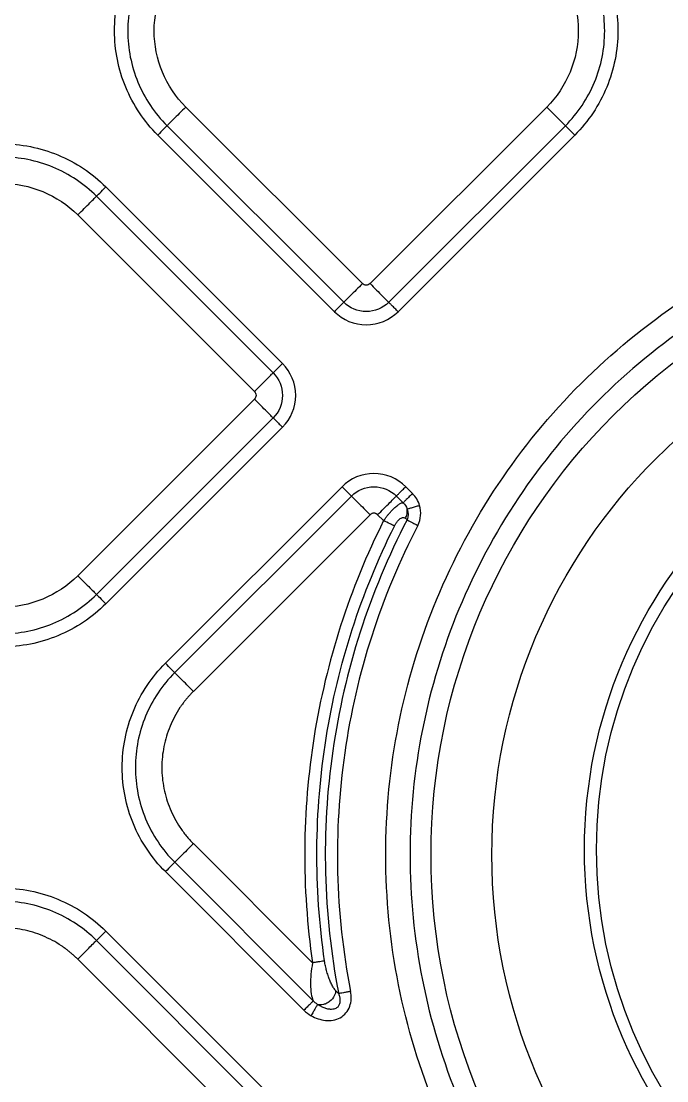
# Model space of a CAD drawing. Extents: x 525 to 613, y 487 to 635.
# Drawn here: x 560.814 to 563.221, y 537.177 to 541.13 of the extents above; entities that cross this region are included whole.
import ezdxf

# ---------------------------------------------------------------- set-up
doc = ezdxf.new("R2010")
doc.units = 0
doc.header["$MEASUREMENT"] = 0
doc.layers.add('1', color=4, linetype='Continuous')
doc.layers.add('STD TEST', color=3, linetype='Continuous')

# ---------------------------------------------------------------- blocks, each defined once
blk = doc.blocks.new('2023 VANGUARD')
at = {"layer": '1', "color": 3, "linetype": 'Continuous', "lineweight": 25}
for p, q in [((-6.8733, -52.5402), (-7.5321, -51.8813)), ((-6.1862, -51.8813), (-6.845, -52.5402)), ((-7.6019, -51.9511), (-6.943, -52.6099)), ((-6.7753, -52.6099), (-6.1165, -51.9511)), ((-7.6367, -51.9859), (-6.9779, -52.6448)), ((-6.7404, -52.6448), (-6.0816, -51.9859)), ((-7.2063, -52.8731), (-7.8651, -52.2143)), ((-7.1714, -52.8383), (-7.8302, -52.1794)), ((-7.9348, -52.284), (-7.276, -52.9429)), ((-7.276, -52.9711), (-7.9348, -53.63)), ((-7.8651, -53.6997), (-7.2063, -53.0409)), ((-7.8302, -53.7346), (-7.1714, -53.0757)), ((-6.9494, -53.2978), (-7.6082, -53.9566)), ((-6.6867, -53.3229), (-6.7119, -53.2978)), ((-6.9145, -53.3326), (-7.5733, -53.9914)), ((-6.7216, -53.3578), (-6.7468, -53.3326)), ((-7.5036, -54.0612), (-6.8448, -53.4023)), ((-6.7945, -53.4244), (-6.8165, -53.4023)), ((-6.7133, -53.4155), (-6.7069, -53.4214)), ((-7.5036, -54.6293), (-7.0593, -55.0737)), ((-7.5733, -54.699), (-7.0566, -55.2158)), ((-7.6082, -54.7339), (-7.0914, -55.2507)), ((-7.1714, -55.6148), (-7.8303, -54.9559)), ((-7.2063, -55.6496), (-7.8651, -54.9908)), ((-7.9349, -55.0605), (-7.276, -55.7194))]:
    blk.add_line(p, q, dxfattribs=at)
for centre, radius in [((-4.3, -54.6708), 2.3173), ((-4.3, -54.6708), 2.0907), ((-4.2541, -54.6518), 1.7912), ((-4.2541, -54.6518), 1.7467)]:
    blk.add_circle(centre, radius, dxfattribs=at)
for points, knots in [([(-7.6367, -51.9859), (-7.6876, -51.935), (-7.7283, -51.8741), (-7.7834, -51.7411), (-7.7977, -51.6692), (-7.7977, -51.5253), (-7.7834, -51.4534), (-7.7283, -51.3205), (-7.6876, -51.2595), (-7.6367, -51.2086)], [0, 0, 0, 0, 0.25, 0.25, 0.5, 0.5, 0.75, 0.75, 1, 1, 1, 1]), ([(-6.0816, -51.2086), (-6.0307, -51.2595), (-5.99, -51.3205), (-5.9349, -51.4534), (-5.9206, -51.5253), (-5.9206, -51.6692), (-5.9349, -51.7411), (-5.99, -51.8741), (-6.0307, -51.935), (-6.0816, -51.9859)], [0, 0, 0, 0, 0.25, 0.25, 0.5, 0.5, 0.75, 0.75, 1, 1, 1, 1]), ([(-7.6019, -51.2435), (-7.6482, -51.2898), (-7.6853, -51.3453), (-7.7354, -51.4663), (-7.7484, -51.5318), (-7.7484, -51.6628), (-7.7354, -51.7282), (-7.6853, -51.8492), (-7.6482, -51.9047), (-7.6019, -51.9511)], [0, 0, 0, 0, 0.25, 0.25, 0.5, 0.5, 0.75, 0.75, 1, 1, 1, 1]), ([(-6.1165, -51.9511), (-6.0702, -51.9047), (-6.0331, -51.8492), (-5.9829, -51.7282), (-5.9699, -51.6628), (-5.9699, -51.5318), (-5.9829, -51.4663), (-6.0331, -51.3453), (-6.0702, -51.2898), (-6.1165, -51.2435)], [0, 0, 0, 0, 0.25, 0.25, 0.5, 0.5, 0.75, 0.75, 1, 1, 1, 1]), ([(-7.5321, -51.8813), (-7.5693, -51.8441), (-7.5991, -51.7996), (-7.6393, -51.7024), (-7.6498, -51.6499), (-7.6498, -51.5447), (-7.6393, -51.4921), (-7.5991, -51.3949), (-7.5693, -51.3504), (-7.5321, -51.3132)], [0, 0, 0, 0, 0.25, 0.25, 0.5, 0.5, 0.75, 0.75, 1, 1, 1, 1]), ([(-6.1862, -51.3132), (-6.149, -51.3504), (-6.1192, -51.3949), (-6.079, -51.4921), (-6.0685, -51.5447), (-6.0685, -51.6499), (-6.079, -51.7024), (-6.1192, -51.7996), (-6.149, -51.8441), (-6.1862, -51.8813)], [0, 0, 0, 0, 0.25, 0.25, 0.5, 0.5, 0.75, 0.75, 1, 1, 1, 1]), ([(-7.5321, -51.8813), (-7.5404, -51.8896), (-7.5487, -51.8979), (-7.5642, -51.9134), (-7.5715, -51.9207), (-7.5841, -51.9333), (-7.5895, -51.9387), (-7.5977, -51.9469), (-7.6005, -51.9497), (-7.6019, -51.9511)], [0, 0, 0, 0, 0.25, 0.25, 0.5, 0.5, 0.75, 0.75, 1, 1, 1, 1]), ([(-6.1862, -51.8813), (-6.1779, -51.8896), (-6.1697, -51.8979), (-6.1541, -51.9134), (-6.1469, -51.9207), (-6.1342, -51.9333), (-6.1289, -51.9387), (-6.1207, -51.9469), (-6.1178, -51.9497), (-6.1165, -51.9511)], [0, 0, 0, 0, 0.25, 0.25, 0.5, 0.5, 0.75, 0.75, 1, 1, 1, 1]), ([(-7.6019, -51.9511), (-7.6032, -51.9524), (-7.6076, -51.9568), (-7.6202, -51.9694), (-7.6285, -51.9776), (-7.6367, -51.9859)], [0, 0, 0, 0, 0.5, 0.5, 1, 1, 1, 1]), ([(-6.1165, -51.9511), (-6.1151, -51.9524), (-6.1107, -51.9568), (-6.0981, -51.9694), (-6.0899, -51.9776), (-6.0816, -51.9859)], [0, 0, 0, 0, 0.5, 0.5, 1, 1, 1, 1]), ([(-8.6075, -52.1794), (-8.5567, -52.1286), (-8.4957, -52.0878), (-8.3628, -52.0328), (-8.2908, -52.0185), (-8.1469, -52.0185), (-8.075, -52.0328), (-7.9421, -52.0878), (-7.8811, -52.1286), (-7.8302, -52.1794)], [0, 0, 0, 0, 0.25, 0.25, 0.5, 0.5, 0.75, 0.75, 1, 1, 1, 1]), ([(-7.8651, -52.2143), (-7.9114, -52.168), (-7.9669, -52.1309), (-8.0879, -52.0808), (-8.1534, -52.0678), (-8.2844, -52.0678), (-8.3499, -52.0808), (-8.4709, -52.1309), (-8.5264, -52.168), (-8.5727, -52.2143)], [0, 0, 0, 0, 0.25, 0.25, 0.5, 0.5, 0.75, 0.75, 1, 1, 1, 1]), ([(-8.503, -52.284), (-8.4658, -52.2468), (-8.4212, -52.2171), (-8.324, -52.1768), (-8.2715, -52.1664), (-8.1663, -52.1664), (-8.1137, -52.1768), (-8.0166, -52.2171), (-7.972, -52.2468), (-7.9348, -52.284)], [0, 0, 0, 0, 0.25, 0.25, 0.5, 0.5, 0.75, 0.75, 1, 1, 1, 1]), ([(-7.9348, -52.284), (-7.9266, -52.2758), (-7.9183, -52.2675), (-7.9028, -52.252), (-7.8955, -52.2447), (-7.8829, -52.2321), (-7.8775, -52.2267), (-7.8693, -52.2185), (-7.8665, -52.2157), (-7.8651, -52.2143)], [0, 0, 0, 0, 0.25, 0.25, 0.5, 0.5, 0.75, 0.75, 1, 1, 1, 1]), ([(-7.8651, -52.2143), (-7.8637, -52.2129), (-7.8594, -52.2086), (-7.8467, -52.1959), (-7.8385, -52.1877), (-7.8302, -52.1794)], [0, 0, 0, 0, 0.5, 0.5, 1, 1, 1, 1]), ([(-6.7862, -54.6708), (-6.7862, -54.8335), (-6.7702, -54.9962), (-6.7067, -55.3154), (-6.6593, -55.4719), (-6.5347, -55.7726), (-6.4576, -55.9168), (-6.2768, -56.1874), (-6.1731, -56.3138), (-5.943, -56.5439), (-5.8166, -56.6476), (-5.546, -56.8284), (-5.4018, -56.9055), (-5.1011, -57.0301), (-4.9446, -57.0775), (-4.6254, -57.141), (-4.4627, -57.157), (-4.1373, -57.157), (-3.9746, -57.141), (-3.6554, -57.0775), (-3.4989, -57.0301), (-3.1982, -56.9055), (-3.054, -56.8284), (-2.7834, -56.6476), (-2.657, -56.5439), (-2.4269, -56.3138), (-2.3232, -56.1874), (-2.1424, -55.9168), (-2.0653, -55.7726), (-1.9407, -55.4719), (-1.8933, -55.3154), (-1.8298, -54.9962), (-1.8138, -54.8335), (-1.8138, -54.5081), (-1.8298, -54.3454), (-1.8933, -54.0262), (-1.9407, -53.8697), (-2.0653, -53.569), (-2.1424, -53.4248), (-2.3232, -53.1542), (-2.4269, -53.0278), (-2.657, -52.7977), (-2.7834, -52.694), (-3.054, -52.5132), (-3.1982, -52.4361), (-3.4989, -52.3115), (-3.6554, -52.2641), (-3.9746, -52.2006), (-4.1373, -52.1846), (-4.4627, -52.1846), (-4.6254, -52.2006), (-4.9446, -52.2641), (-5.1011, -52.3115), (-5.4018, -52.4361), (-5.546, -52.5132), (-5.8166, -52.694), (-5.943, -52.7977), (-6.1731, -53.0278), (-6.2768, -53.1542), (-6.4576, -53.4248), (-6.5347, -53.569), (-6.6593, -53.8697), (-6.7067, -54.0262), (-6.7702, -54.3454), (-6.7862, -54.5081), (-6.7862, -54.6708)], [0, 0, 0, 0, 0.03125, 0.03125, 0.0625, 0.0625, 0.09375, 0.09375, 0.125, 0.125, 0.15625, 0.15625, 0.1875, 0.1875, 0.21875, 0.21875, 0.25, 0.25, 0.28125, 0.28125, 0.3125, 0.3125, 0.34375, 0.34375, 0.375, 0.375, 0.40625, 0.40625, 0.4375, 0.4375, 0.46875, 0.46875, 0.5, 0.5, 0.53125, 0.53125, 0.5625, 0.5625, 0.59375, 0.59375, 0.625, 0.625, 0.65625, 0.65625, 0.6875, 0.6875, 0.71875, 0.71875, 0.75, 0.75, 0.78125, 0.78125, 0.8125, 0.8125, 0.84375, 0.84375, 0.875, 0.875, 0.90625, 0.90625, 0.9375, 0.9375, 0.96875, 0.96875, 1, 1, 1, 1]), ([(-1.9044, -54.6708), (-1.9044, -54.8276), (-1.9198, -54.9844), (-1.981, -55.2919), (-2.0267, -55.4427), (-2.1467, -55.7324), (-2.221, -55.8714), (-2.3952, -56.1321), (-2.4952, -56.2539), (-2.7169, -56.4756), (-2.8387, -56.5756), (-3.0994, -56.7498), (-3.2384, -56.8241), (-3.5281, -56.9441), (-3.6789, -56.9898), (-3.9864, -57.051), (-4.1432, -57.0664), (-4.4568, -57.0664), (-4.6136, -57.051), (-4.9211, -56.9898), (-5.0719, -56.9441), (-5.3616, -56.8241), (-5.5006, -56.7498), (-5.7613, -56.5756), (-5.8831, -56.4756), (-6.1048, -56.2539), (-6.2048, -56.1321), (-6.379, -55.8714), (-6.4533, -55.7324), (-6.5733, -55.4427), (-6.619, -55.2919), (-6.6802, -54.9844), (-6.6956, -54.8276), (-6.6956, -54.514), (-6.6802, -54.3572), (-6.619, -54.0497), (-6.5733, -53.8989), (-6.4533, -53.6092), (-6.379, -53.4702), (-6.2048, -53.2095), (-6.1048, -53.0877), (-5.8831, -52.866), (-5.7613, -52.766), (-5.5006, -52.5918), (-5.3616, -52.5175), (-5.0719, -52.3975), (-4.9211, -52.3518), (-4.6136, -52.2906), (-4.4568, -52.2752), (-4.1432, -52.2752), (-3.9864, -52.2906), (-3.6789, -52.3518), (-3.5281, -52.3975), (-3.2384, -52.5175), (-3.0994, -52.5918), (-2.8387, -52.766), (-2.7169, -52.866), (-2.4952, -53.0877), (-2.3952, -53.2095), (-2.221, -53.4702), (-2.1467, -53.6092), (-2.0267, -53.8989), (-1.981, -54.0497), (-1.9198, -54.3572), (-1.9044, -54.514), (-1.9044, -54.6708)], [0, 0, 0, 0, 0.03125, 0.03125, 0.0625, 0.0625, 0.09375, 0.09375, 0.125, 0.125, 0.15625, 0.15625, 0.1875, 0.1875, 0.21875, 0.21875, 0.25, 0.25, 0.28125, 0.28125, 0.3125, 0.3125, 0.34375, 0.34375, 0.375, 0.375, 0.40625, 0.40625, 0.4375, 0.4375, 0.46875, 0.46875, 0.5, 0.5, 0.53125, 0.53125, 0.5625, 0.5625, 0.59375, 0.59375, 0.625, 0.625, 0.65625, 0.65625, 0.6875, 0.6875, 0.71875, 0.71875, 0.75, 0.75, 0.78125, 0.78125, 0.8125, 0.8125, 0.84375, 0.84375, 0.875, 0.875, 0.90625, 0.90625, 0.9375, 0.9375, 0.96875, 0.96875, 1, 1, 1, 1]), ([(-6.8733, -52.5402), (-6.8807, -52.5476), (-6.8886, -52.5555), (-6.9042, -52.571), (-6.9118, -52.5786), (-6.925, -52.5919), (-6.9307, -52.5976), (-6.939, -52.6059), (-6.9417, -52.6086), (-6.943, -52.6099)], [0, 0, 0, 0, 0.25, 0.25, 0.5, 0.5, 0.75, 0.75, 1, 1, 1, 1]), ([(-6.845, -52.5402), (-6.8487, -52.5439), (-6.8539, -52.546), (-6.8644, -52.546), (-6.8696, -52.5439), (-6.8733, -52.5402)], [0, 0, 0, 0, 0.5, 0.5, 1, 1, 1, 1]), ([(-6.845, -52.5402), (-6.8368, -52.5484), (-6.8285, -52.5567), (-6.813, -52.5722), (-6.8057, -52.5795), (-6.7931, -52.5921), (-6.7877, -52.5975), (-6.7795, -52.6057), (-6.7767, -52.6085), (-6.7753, -52.6099)], [0, 0, 0, 0, 0.25, 0.25, 0.5, 0.5, 0.75, 0.75, 1, 1, 1, 1]), ([(-6.943, -52.6099), (-6.9437, -52.6105), (-6.945, -52.6118), (-6.949, -52.6159), (-6.9518, -52.6186), (-6.9584, -52.6252), (-6.9622, -52.629), (-6.97, -52.6369), (-6.9741, -52.6409), (-6.9779, -52.6448)], [0, 0, 0, 0, 0.25, 0.25, 0.5, 0.5, 0.75, 0.75, 1, 1, 1, 1]), ([(-6.7753, -52.6099), (-6.7973, -52.6319), (-6.8279, -52.6446), (-6.8905, -52.6446), (-6.9209, -52.632), (-6.943, -52.6099)], [0, 0, 0, 0, 0.5, 0.5, 1, 1, 1, 1]), ([(-6.7404, -52.6448), (-6.7442, -52.6409), (-6.7483, -52.6369), (-6.7562, -52.629), (-6.76, -52.6252), (-6.7666, -52.6186), (-6.7693, -52.6159), (-6.7734, -52.6118), (-6.7747, -52.6105), (-6.7753, -52.6099)], [0, 0, 0, 0, 0.25, 0.25, 0.5, 0.5, 0.75, 0.75, 1, 1, 1, 1]), ([(-6.9779, -52.6448), (-6.9465, -52.6761), (-6.9036, -52.6939), (-6.8149, -52.6939), (-6.7715, -52.6759), (-6.7404, -52.6448)], [0, 0, 0, 0, 0.5, 0.5, 1, 1, 1, 1]), ([(-7.1714, -52.8383), (-7.1752, -52.8421), (-7.1793, -52.8461), (-7.1871, -52.854), (-7.1909, -52.8578), (-7.1975, -52.8644), (-7.2003, -52.8672), (-7.2043, -52.8712), (-7.2056, -52.8725), (-7.2063, -52.8731)], [0, 0, 0, 0, 0.25, 0.25, 0.5, 0.5, 0.75, 0.75, 1, 1, 1, 1]), ([(-7.1714, -53.0757), (-7.14, -53.0444), (-7.1222, -53.0014), (-7.1222, -52.9127), (-7.1403, -52.8694), (-7.1714, -52.8383)], [0, 0, 0, 0, 0.5, 0.5, 1, 1, 1, 1]), ([(-7.276, -52.9429), (-7.2677, -52.9346), (-7.2595, -52.9263), (-7.2439, -52.9108), (-7.2367, -52.9035), (-7.224, -52.8909), (-7.2187, -52.8855), (-7.2105, -52.8773), (-7.2076, -52.8745), (-7.2063, -52.8731)], [0, 0, 0, 0, 0.25, 0.25, 0.5, 0.5, 0.75, 0.75, 1, 1, 1, 1]), ([(-7.2063, -52.8731), (-7.1843, -52.8951), (-7.1715, -52.9257), (-7.1715, -52.9884), (-7.1841, -53.0187), (-7.2063, -53.0409)], [0, 0, 0, 0, 0.5, 0.5, 1, 1, 1, 1]), ([(-7.276, -52.9429), (-7.2723, -52.9466), (-7.2701, -52.9518), (-7.2701, -52.9622), (-7.2723, -52.9674), (-7.276, -52.9711)], [0, 0, 0, 0, 0.5, 0.5, 1, 1, 1, 1]), ([(-7.2063, -53.0409), (-7.2076, -53.0395), (-7.2105, -53.0367), (-7.2187, -53.0285), (-7.224, -53.0231), (-7.2367, -53.0105), (-7.2439, -53.0032), (-7.2595, -52.9877), (-7.2677, -52.9794), (-7.276, -52.9711)], [0, 0, 0, 0, 0.25, 0.25, 0.5, 0.5, 0.75, 0.75, 1, 1, 1, 1]), ([(-7.2063, -53.0409), (-7.2056, -53.0415), (-7.2043, -53.0428), (-7.2003, -53.0468), (-7.1975, -53.0496), (-7.1909, -53.0562), (-7.1871, -53.06), (-7.1793, -53.0679), (-7.1752, -53.0719), (-7.1714, -53.0757)], [0, 0, 0, 0, 0.25, 0.25, 0.5, 0.5, 0.75, 0.75, 1, 1, 1, 1]), ([(-6.7119, -53.2978), (-6.7433, -53.2664), (-6.7863, -53.2486), (-6.8749, -53.2486), (-6.9183, -53.2666), (-6.9494, -53.2978)], [0, 0, 0, 0, 0.5, 0.5, 1, 1, 1, 1]), ([(-6.9494, -53.2978), (-6.9456, -53.3016), (-6.9415, -53.3056), (-6.9337, -53.3135), (-6.9298, -53.3173), (-6.9233, -53.3239), (-6.9205, -53.3266), (-6.9164, -53.3307), (-6.9151, -53.332), (-6.9145, -53.3326)], [0, 0, 0, 0, 0.25, 0.25, 0.5, 0.5, 0.75, 0.75, 1, 1, 1, 1]), ([(-6.9145, -53.3326), (-6.8925, -53.3106), (-6.8619, -53.2979), (-6.7993, -53.2979), (-6.7689, -53.3105), (-6.7468, -53.3326)], [0, 0, 0, 0, 0.5, 0.5, 1, 1, 1, 1]), ([(-6.7468, -53.3326), (-6.7462, -53.332), (-6.7449, -53.3307), (-6.7408, -53.3266), (-6.738, -53.3239), (-6.7315, -53.3173), (-6.7276, -53.3135), (-6.7198, -53.3056), (-6.7157, -53.3016), (-6.7119, -53.2978)], [0, 0, 0, 0, 0.25, 0.25, 0.5, 0.5, 0.75, 0.75, 1, 1, 1, 1]), ([(-6.6867, -53.3229), (-6.6905, -53.3267), (-6.6946, -53.3308), (-6.7025, -53.3387), (-6.7063, -53.3425), (-6.7129, -53.3491), (-6.7156, -53.3518), (-6.7197, -53.3559), (-6.721, -53.3572), (-6.7216, -53.3578)], [0, 0, 0, 0, 0.25, 0.25, 0.5, 0.5, 0.75, 0.75, 1, 1, 1, 1]), ([(-6.9145, -53.3326), (-6.9132, -53.3339), (-6.9105, -53.3366), (-6.9022, -53.3449), (-6.8965, -53.3506), (-6.8832, -53.3639), (-6.8756, -53.3715), (-6.8601, -53.387), (-6.8522, -53.3949), (-6.8448, -53.4023)], [0, 0, 0, 0, 0.25, 0.25, 0.5, 0.5, 0.75, 0.75, 1, 1, 1, 1]), ([(-6.8165, -53.4023), (-6.8091, -53.3949), (-6.8012, -53.387), (-6.7857, -53.3715), (-6.7781, -53.3639), (-6.7648, -53.3506), (-6.7591, -53.3449), (-6.7508, -53.3366), (-6.7481, -53.3339), (-6.7468, -53.3326)], [0, 0, 0, 0, 0.25, 0.25, 0.5, 0.5, 0.75, 0.75, 1, 1, 1, 1]), ([(-6.7945, -53.4244), (-6.7933, -53.4228), (-6.7909, -53.4195), (-6.7873, -53.4147), (-6.7837, -53.41), (-6.78, -53.4054), (-6.7764, -53.401), (-6.7728, -53.3968), (-6.7692, -53.3927), (-6.7656, -53.3888), (-6.7621, -53.3851), (-6.7587, -53.3816), (-6.7553, -53.3783), (-6.751, -53.3743), (-6.7459, -53.3698), (-6.74, -53.3654), (-6.7346, -53.3618), (-6.7296, -53.3593), (-6.7251, -53.3577), (-6.7228, -53.3578), (-6.7216, -53.3578)], [0, 0, 0, 0, 0.042898, 0.085536, 0.127926, 0.170078, 0.212004, 0.253715, 0.295223, 0.33654, 0.377678, 0.418649, 0.459466, 0.500141, 0.578267, 0.658367, 0.740519, 0.824798, 0.911271, 1, 1, 1, 1]), ([(-6.8165, -53.4023), (-6.8172, -53.4017), (-6.8184, -53.4006), (-6.8206, -53.3991), (-6.8234, -53.3978), (-6.8267, -53.3967), (-6.8306, -53.3964), (-6.8346, -53.3967), (-6.8383, -53.3979), (-6.8419, -53.3997), (-6.8438, -53.4015), (-6.8448, -53.4023)], [0, 0, 0, 0, 0.083478, 0.166388, 0.250171, 0.374789, 0.500105, 0.62472, 0.750039, 0.874841, 1, 1, 1, 1]), ([(-6.7133, -53.4155), (-6.7105, -53.4106), (-6.7082, -53.405), (-6.7059, -53.3931), (-6.7059, -53.3869), (-6.7069, -53.3811)], [0, 0, 0, 0, 0.5, 0.5, 1, 1, 1, 1]), ([(-6.7069, -53.3811), (-6.7058, -53.3808), (-6.7037, -53.3802), (-6.698, -53.3785), (-6.6943, -53.3774), (-6.6856, -53.3749), (-6.6806, -53.3735), (-6.6705, -53.3705), (-6.6653, -53.369), (-6.6603, -53.3676)], [0, 0, 0, 0, 0.25, 0.25, 0.5, 0.5, 0.75, 0.75, 1, 1, 1, 1]), ([(-6.7945, -53.4244), (-6.8576, -53.5509), (-6.9112, -53.6821), (-6.9978, -53.9513), (-7.0308, -54.0892), (-7.0757, -54.3683), (-7.0874, -54.5096), (-7.0895, -54.7923), (-7.0797, -54.9338), (-7.0593, -55.0737)], [0, 0, 0, 0, 0.25, 0.25, 0.5, 0.5, 0.75, 0.75, 1, 1, 1, 1]), ([(-6.7069, -53.4214), (-6.7768, -53.5561), (-6.8353, -53.6965), (-6.9281, -53.9853), (-6.9624, -54.1336), (-7.0057, -54.4338), (-7.0147, -54.5857), (-7.0073, -54.8889), (-6.9908, -55.0402), (-6.9619, -55.1891)], [0, 0, 0, 0, 0.25, 0.25, 0.5, 0.5, 0.75, 0.75, 1, 1, 1, 1]), ([(-6.6667, -53.4423), (-6.7354, -53.5747), (-6.793, -53.7128), (-6.8842, -53.9967), (-6.9179, -54.1426), (-6.9605, -54.4377), (-6.9694, -54.5871), (-6.9621, -54.8853), (-6.9459, -55.034), (-6.9174, -55.1804)], [0, 0, 0, 0, 0.25, 0.25, 0.5, 0.5, 0.75, 0.75, 1, 1, 1, 1]), ([(-6.7539, -53.4446), (-6.7575, -53.4429), (-6.7633, -53.44), (-6.7776, -53.4328), (-6.786, -53.4286), (-6.7945, -53.4244)], [0, 0, 0, 0, 0.5, 0.5, 1, 1, 1, 1]), ([(-6.7539, -53.4446), (-6.7532, -53.4433), (-6.7519, -53.4407), (-6.7497, -53.4369), (-6.7474, -53.4333), (-6.7449, -53.4298), (-6.7424, -53.4266), (-6.7398, -53.4237), (-6.7372, -53.4211), (-6.7346, -53.4188), (-6.7309, -53.416), (-6.7263, -53.4136), (-6.7212, -53.4124), (-6.7174, -53.413), (-6.7149, -53.4142), (-6.7138, -53.4151), (-6.7133, -53.4155)], [0, 0, 0, 0, 0.055292, 0.110801, 0.166355, 0.221822, 0.277189, 0.332706, 0.388369, 0.444109, 0.499857, 0.624172, 0.749588, 0.874597, 0.951705, 1, 1, 1, 1]), ([(-6.7069, -53.4214), (-6.7052, -53.4223), (-6.703, -53.4235), (-6.6975, -53.4264), (-6.6942, -53.4281), (-6.6869, -53.4318), (-6.6829, -53.4339), (-6.6748, -53.4381), (-6.6707, -53.4403), (-6.6667, -53.4423)], [0, 0, 0, 0, 0.25, 0.25, 0.5, 0.5, 0.75, 0.75, 1, 1, 1, 1]), ([(-7.0144, -55.0671), (-7.0345, -54.9295), (-7.0441, -54.7904), (-7.0421, -54.5122), (-7.0306, -54.3732), (-6.9865, -54.0986), (-6.954, -53.963), (-6.8688, -53.6982), (-6.8161, -53.5691), (-6.7539, -53.4446)], [0, 0, 0, 0, 0.25, 0.25, 0.5, 0.5, 0.75, 0.75, 1, 1, 1, 1]), ([(-7.9348, -53.63), (-7.972, -53.6672), (-8.0166, -53.6969), (-8.1137, -53.7372), (-8.1663, -53.7476), (-8.2715, -53.7476), (-8.324, -53.7372), (-8.4212, -53.6969), (-8.4658, -53.6672), (-8.503, -53.63)], [0, 0, 0, 0, 0.25, 0.25, 0.5, 0.5, 0.75, 0.75, 1, 1, 1, 1]), ([(-7.9348, -53.63), (-7.9266, -53.6382), (-7.9183, -53.6465), (-7.9028, -53.662), (-7.8955, -53.6693), (-7.8829, -53.6819), (-7.8775, -53.6873), (-7.8693, -53.6955), (-7.8665, -53.6983), (-7.8651, -53.6997)], [0, 0, 0, 0, 0.25, 0.25, 0.5, 0.5, 0.75, 0.75, 1, 1, 1, 1]), ([(-8.5727, -53.6997), (-8.5264, -53.746), (-8.4709, -53.7831), (-8.3499, -53.8332), (-8.2844, -53.8462), (-8.1534, -53.8462), (-8.0879, -53.8332), (-7.9669, -53.7831), (-7.9114, -53.746), (-7.8651, -53.6997)], [0, 0, 0, 0, 0.25, 0.25, 0.5, 0.5, 0.75, 0.75, 1, 1, 1, 1]), ([(-7.8651, -53.6997), (-7.8637, -53.7011), (-7.8594, -53.7054), (-7.8467, -53.718), (-7.8385, -53.7263), (-7.8302, -53.7346)], [0, 0, 0, 0, 0.5, 0.5, 1, 1, 1, 1]), ([(-7.8302, -53.7346), (-7.8811, -53.7854), (-7.9421, -53.8262), (-8.075, -53.8812), (-8.1469, -53.8955), (-8.2908, -53.8955), (-8.3628, -53.8812), (-8.4957, -53.8262), (-8.5567, -53.7854), (-8.6075, -53.7346)], [0, 0, 0, 0, 0.25, 0.25, 0.5, 0.5, 0.75, 0.75, 1, 1, 1, 1]), ([(-7.6082, -54.7339), (-7.6591, -54.683), (-7.6998, -54.622), (-7.7549, -54.4891), (-7.7692, -54.4172), (-7.7692, -54.2733), (-7.7549, -54.2014), (-7.6998, -54.0684), (-7.6591, -54.0075), (-7.6082, -53.9566)], [0, 0, 0, 0, 0.25, 0.25, 0.5, 0.5, 0.75, 0.75, 1, 1, 1, 1]), ([(-7.5733, -53.9914), (-7.5747, -53.9901), (-7.5791, -53.9857), (-7.5917, -53.9731), (-7.5999, -53.9649), (-7.6082, -53.9566)], [0, 0, 0, 0, 0.5, 0.5, 1, 1, 1, 1]), ([(-7.5733, -53.9914), (-7.6197, -54.0378), (-7.6567, -54.0933), (-7.7069, -54.2143), (-7.7199, -54.2797), (-7.7199, -54.4107), (-7.7069, -54.4762), (-7.6567, -54.5972), (-7.6197, -54.6527), (-7.5733, -54.699)], [0, 0, 0, 0, 0.25, 0.25, 0.5, 0.5, 0.75, 0.75, 1, 1, 1, 1]), ([(-7.5036, -54.0612), (-7.5119, -54.0529), (-7.5202, -54.0446), (-7.5357, -54.0291), (-7.543, -54.0218), (-7.5556, -54.0092), (-7.561, -54.0038), (-7.5691, -53.9956), (-7.572, -53.9928), (-7.5733, -53.9914)], [0, 0, 0, 0, 0.25, 0.25, 0.5, 0.5, 0.75, 0.75, 1, 1, 1, 1]), ([(-7.5036, -54.0612), (-7.5067, -54.0643), (-7.5128, -54.0706), (-7.5217, -54.0803), (-7.5302, -54.0903), (-7.5383, -54.1006), (-7.5462, -54.1112), (-7.5586, -54.1292), (-7.5744, -54.1556), (-7.5913, -54.1912), (-7.6046, -54.2284), (-7.6174, -54.2795), (-7.6239, -54.3452), (-7.6174, -54.411), (-7.6046, -54.462), (-7.5913, -54.4992), (-7.5744, -54.5349), (-7.5575, -54.5631), (-7.5424, -54.5847), (-7.5302, -54.6002), (-7.5174, -54.6152), (-7.5082, -54.6246), (-7.5036, -54.6293)], [0, 0, 0, 0, 0.020878, 0.041713, 0.062527, 0.083344, 0.104185, 0.125072, 0.187569, 0.2501, 0.312596, 0.375127, 0.500003, 0.62488, 0.687376, 0.749907, 0.812404, 0.874935, 0.906232, 0.937459, 0.968689, 1, 1, 1, 1]), ([(-7.5036, -54.6293), (-7.5119, -54.6376), (-7.5202, -54.6458), (-7.5357, -54.6614), (-7.543, -54.6686), (-7.5556, -54.6813), (-7.561, -54.6866), (-7.5691, -54.6948), (-7.572, -54.6976), (-7.5733, -54.699)], [0, 0, 0, 0, 0.25, 0.25, 0.5, 0.5, 0.75, 0.75, 1, 1, 1, 1]), ([(-7.5733, -54.699), (-7.5747, -54.7004), (-7.5791, -54.7047), (-7.5917, -54.7174), (-7.5999, -54.7256), (-7.6082, -54.7339)], [0, 0, 0, 0, 0.5, 0.5, 1, 1, 1, 1]), ([(-8.6076, -54.9559), (-8.5567, -54.9051), (-8.4957, -54.8643), (-8.3628, -54.8093), (-8.2909, -54.795), (-8.147, -54.795), (-8.0751, -54.8093), (-7.9421, -54.8643), (-7.8811, -54.9051), (-7.8303, -54.9559)], [0, 0, 0, 0, 0.25, 0.25, 0.5, 0.5, 0.75, 0.75, 1, 1, 1, 1]), ([(-7.8651, -54.9908), (-7.9114, -54.9445), (-7.9669, -54.9074), (-8.088, -54.8573), (-8.1534, -54.8443), (-8.2844, -54.8443), (-8.3499, -54.8573), (-8.4709, -54.9074), (-8.5264, -54.9445), (-8.5727, -54.9908)], [0, 0, 0, 0, 0.25, 0.25, 0.5, 0.5, 0.75, 0.75, 1, 1, 1, 1]), ([(-7.9349, -55.0605), (-7.938, -55.0575), (-7.9442, -55.0513), (-7.954, -55.0425), (-7.964, -55.034), (-7.9743, -55.0258), (-7.9849, -55.018), (-8.0029, -55.0055), (-8.0292, -54.9897), (-8.0649, -54.9729), (-8.1021, -54.9595), (-8.1531, -54.9468), (-8.2189, -54.9403), (-8.2847, -54.9468), (-8.3357, -54.9595), (-8.3729, -54.9729), (-8.4086, -54.9897), (-8.4368, -55.0067), (-8.4583, -55.0218), (-8.4739, -55.0339), (-8.4888, -55.0468), (-8.4983, -55.0559), (-8.503, -55.0605)], [0, 0, 0, 0, 0.020878, 0.041713, 0.062527, 0.083344, 0.104185, 0.125072, 0.187569, 0.2501, 0.312596, 0.375127, 0.500003, 0.62488, 0.687376, 0.749907, 0.812404, 0.874935, 0.906232, 0.937459, 0.968689, 1, 1, 1, 1]), ([(-7.8651, -54.9908), (-7.8638, -54.9894), (-7.8594, -54.9851), (-7.8468, -54.9725), (-7.8385, -54.9642), (-7.8303, -54.9559)], [0, 0, 0, 0, 0.5, 0.5, 1, 1, 1, 1]), ([(-7.9349, -55.0605), (-7.9266, -55.0523), (-7.9183, -55.044), (-7.9028, -55.0285), (-7.8955, -55.0212), (-7.8829, -55.0086), (-7.8775, -55.0032), (-7.8693, -54.995), (-7.8665, -54.9922), (-7.8651, -54.9908)], [0, 0, 0, 0, 0.25, 0.25, 0.5, 0.5, 0.75, 0.75, 1, 1, 1, 1]), ([(-7.0593, -55.0737), (-7.0622, -55.0884), (-7.0641, -55.1026), (-7.0666, -55.1297), (-7.0672, -55.1427), (-7.0668, -55.1672), (-7.066, -55.1787), (-7.0627, -55.1994), (-7.0602, -55.2088), (-7.0566, -55.2158)], [0, 0, 0, 0, 0.25, 0.25, 0.5, 0.5, 0.75, 0.75, 1, 1, 1, 1]), ([(-7.0144, -55.0671), (-7.0163, -55.0674), (-7.0188, -55.0678), (-7.025, -55.0687), (-7.0286, -55.0692), (-7.0367, -55.0704), (-7.0412, -55.071), (-7.0502, -55.0723), (-7.0548, -55.073), (-7.0593, -55.0737)], [0, 0, 0, 0, 0.25, 0.25, 0.5, 0.5, 0.75, 0.75, 1, 1, 1, 1]), ([(-6.9726, -55.1781), (-6.9732, -55.1774), (-6.9747, -55.1759), (-6.9774, -55.1724), (-6.9823, -55.1656), (-6.9886, -55.1539), (-6.9953, -55.1382), (-7.0016, -55.1212), (-7.006, -55.1065), (-7.0091, -55.0945), (-7.0111, -55.0858), (-7.013, -55.0765), (-7.0139, -55.0703), (-7.0144, -55.0671)], [0, 0, 0, 0, 0.032348, 0.07175, 0.142791, 0.284961, 0.428425, 0.571618, 0.724764, 0.78561, 0.856862, 0.928318, 1, 1, 1, 1]), ([(-7.0645, -55.2712), (-7.0483, -55.2803), (-7.0299, -55.2868), (-6.9925, -55.2905), (-6.9728, -55.2877), (-6.9397, -55.2695), (-6.9269, -55.254), (-6.9142, -55.2185), (-6.9138, -55.1988), (-6.9174, -55.1804)], [0, 0, 0, 0, 0.25, 0.25, 0.5, 0.5, 0.75, 0.75, 1, 1, 1, 1]), ([(-6.9726, -55.1781), (-6.973, -55.1837), (-6.9747, -55.1903), (-6.9819, -55.2043), (-6.9876, -55.2116), (-6.9984, -55.2205), (-7.0024, -55.223), (-7.0106, -55.2271), (-7.0149, -55.2286), (-7.0272, -55.2314), (-7.0348, -55.2308), (-7.0408, -55.2289)], [0, 0, 0, 0, 0.25, 0.25, 0.5, 0.5, 0.625, 0.625, 0.75, 0.75, 1, 1, 1, 1]), ([(-6.9174, -55.1804), (-6.9218, -55.1813), (-6.9263, -55.1822), (-6.9353, -55.1839), (-6.9397, -55.1848), (-6.9478, -55.1863), (-6.9514, -55.187), (-6.9575, -55.1882), (-6.96, -55.1887), (-6.9619, -55.1891)], [0, 0, 0, 0, 0.25, 0.25, 0.5, 0.5, 0.75, 0.75, 1, 1, 1, 1]), ([(-7.0566, -55.2158), (-7.0572, -55.2165), (-7.0585, -55.2177), (-7.0625, -55.2218), (-7.0653, -55.2246), (-7.0719, -55.2312), (-7.0757, -55.235), (-7.0836, -55.2428), (-7.0876, -55.2469), (-7.0914, -55.2507)], [0, 0, 0, 0, 0.25, 0.25, 0.5, 0.5, 0.75, 0.75, 1, 1, 1, 1]), ([(-6.9619, -55.1891), (-6.9611, -55.1912), (-6.9598, -55.1952), (-6.9584, -55.2011), (-6.9575, -55.2063), (-6.9571, -55.2109), (-6.957, -55.2149), (-6.9571, -55.2182), (-6.9574, -55.2209), (-6.9577, -55.223), (-6.9581, -55.2246), (-6.9584, -55.2257), (-6.9596, -55.2299), (-6.963, -55.237), (-6.9711, -55.2439), (-6.9799, -55.247), (-6.9903, -55.2482), (-7.0002, -55.247), (-7.0094, -55.2446), (-7.0182, -55.2414), (-7.0289, -55.2365), (-7.0368, -55.2314), (-7.0408, -55.2289)], [0, 0, 0, 0, 0.051085, 0.096547, 0.136407, 0.170863, 0.200212, 0.224786, 0.24491, 0.260861, 0.272845, 0.281025, 0.285513, 0.369692, 0.448725, 0.507871, 0.571478, 0.678399, 0.731538, 0.785644, 0.891414, 1, 1, 1, 1]), ([(-7.0408, -55.2289), (-7.0414, -55.2299), (-7.0424, -55.2318), (-7.0454, -55.237), (-7.0473, -55.2404), (-7.0517, -55.2483), (-7.0542, -55.2528), (-7.0594, -55.262), (-7.062, -55.2667), (-7.0645, -55.2712)], [0, 0, 0, 0, 0.25, 0.25, 0.5, 0.5, 0.75, 0.75, 1, 1, 1, 1])]:
    blk.add_open_spline(points, degree=3, knots=knots, dxfattribs=at)
for points in [[(-6.6603, -53.3676), (-6.6652, -53.3506), (-6.6744, -53.3353), (-6.6867, -53.3229)], [(-6.7216, -53.3578), (-6.7149, -53.3642), (-6.7099, -53.3722), (-6.7069, -53.3811)], [(-6.7069, -53.3811), (-6.7018, -53.3949), (-6.7014, -53.4095), (-6.7069, -53.4214)], [(-6.6667, -53.4423), (-6.6548, -53.4194), (-6.6532, -53.3923), (-6.6603, -53.3676)], [(-6.9619, -55.1891), (-6.9654, -55.1854), (-6.969, -55.1817), (-6.9726, -55.1781)], [(-7.0408, -55.2289), (-7.0464, -55.2254), (-7.0516, -55.2211), (-7.0566, -55.2158)], [(-7.0914, -55.2507), (-7.0834, -55.2587), (-7.0745, -55.2656), (-7.0645, -55.2712)], [(-7.2999, -59.7238), (-8.6865, -58.27), (-10.0956, -56.8375), (-11.5263, -55.4273)]]:
    blk.add_open_spline(points, degree=3, dxfattribs=at)
blk = doc.blocks.new('2026 Vanguard')
at = {"layer": 'STD TEST', "color": 1}
blk.add_blockref('2023 VANGUARD', (44.1613, 88.209), dxfattribs=at)

msp = doc.modelspace()

# ---------------------------------------------------------------- block references
at = {"layer": '1'}
msp.add_blockref('2026 Vanguard', (524.7985, 504.4821), dxfattribs=at)

doc.saveas('drawing.dxf')
